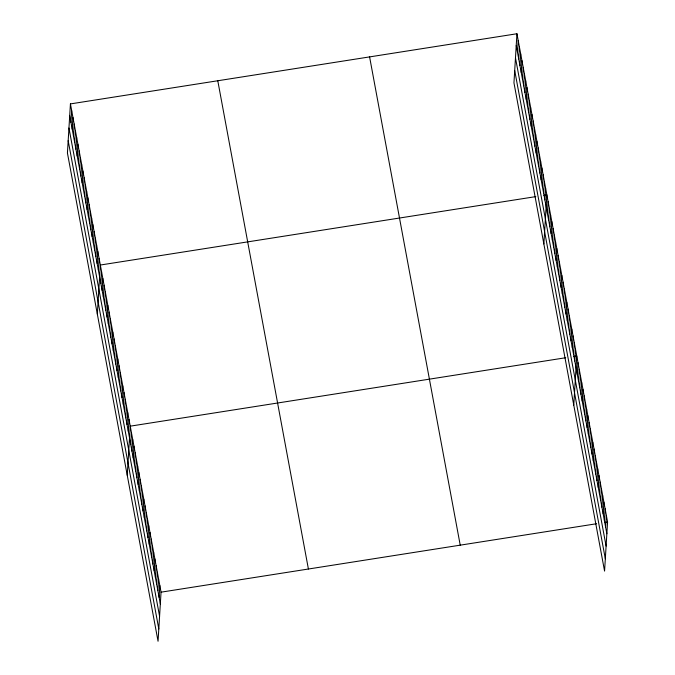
<?xml version="1.0" encoding="UTF-8"?>
<svg xmlns="http://www.w3.org/2000/svg" width="675" height="675" viewBox="0 0 675 675"><rect width="100%" height="100%" fill="white"/><g stroke="black" fill="none" stroke-linecap="round" stroke-linejoin="round"><path stroke-width="1.01" d="M70.428 103.908L67.424 152.989L158.051 641.25L161.047 592.169L70.428 103.908L516.949 33.75L607.576 522.011L604.572 571.092L513.953 82.831L516.949 33.75M70.951 122.394L71.677 110.624M72.2 129.111L72.917 117.332M73.448 135.818L74.166 124.048M74.689 142.535L75.414 130.764M75.938 149.251L76.655 137.481M77.186 155.959L77.903 144.188M78.427 162.675L79.152 150.905M79.675 169.391L80.392 157.621M80.924 176.099L81.641 164.329M82.164 182.815L82.89 171.045M83.413 189.532L84.13 177.761M84.662 196.239L85.379 184.469M85.911 202.956L86.628 191.185M87.151 209.672L87.877 197.902M88.4 216.38L89.117 204.609M89.648 223.096L90.366 211.326M90.889 229.812L91.614 218.042M92.138 236.52L92.855 224.75M93.386 243.236L94.103 231.466M94.627 249.953L95.352 238.182M95.875 256.66L96.593 244.89M97.124 263.377L97.841 251.606M98.364 270.093L99.09 258.323M97.335 314.12L100.33 265.03L535.832 196.611M100.862 283.517L101.579 271.747M102.102 290.233L102.828 278.463M103.351 296.949L104.068 285.171M104.6 303.657L105.317 291.887M105.84 310.373L106.566 298.603M107.089 317.09L107.806 305.319M108.338 323.798L109.055 312.027M109.578 330.514L110.303 318.743M110.827 337.23L111.544 325.46M112.075 343.938L112.793 332.168M113.324 350.654L114.041 338.884M114.564 357.37L115.29 345.6M115.813 364.078L116.53 352.308M117.062 370.794L117.779 359.024M118.302 377.511L119.028 365.74M119.551 384.218L120.268 372.448M120.8 390.935L121.517 379.164M122.04 397.651L122.766 385.881M123.289 404.359L124.006 392.588M124.537 411.075L125.255 399.305M125.778 417.791L126.503 406.021M127.027 424.499L127.744 412.729M128.275 431.215L128.993 419.445M127.238 475.242L130.241 426.161L565.734 357.733M130.748 444.572L131.473 432.802M131.988 451.212L132.705 439.442M133.22 457.852L133.937 446.082M134.452 464.493L135.169 452.722M135.683 471.133L136.401 459.363M136.915 477.773L137.632 466.003M138.147 484.414L138.864 472.643M139.379 491.054L140.096 479.284M140.611 497.694L141.328 485.924M141.843 504.335L142.56 492.564M143.075 510.975L143.792 499.205M144.307 517.615L145.032 505.845M145.538 524.256L146.264 512.485M146.77 530.896L147.496 519.126M148.002 537.536L148.728 525.766M149.234 544.177L149.96 532.406M150.474 550.817L151.192 539.047M151.706 557.457L152.423 545.687M152.938 564.097L153.655 552.327M154.17 570.738L154.887 558.967M155.402 577.378L156.119 565.608M156.634 584.018L157.351 572.248M157.866 590.659L158.583 578.888M159.097 597.299L159.815 585.529M517.48 52.237L518.197 40.466M518.721 58.944L519.446 47.174M519.969 65.661L520.687 53.89M521.218 72.377L521.935 60.607M522.458 79.085L523.184 67.314M523.707 85.801L524.424 74.031M524.956 92.517L525.673 80.747M526.196 99.233L526.922 87.455M527.445 105.941L528.162 94.171M528.694 112.658L529.411 100.887M529.942 119.374L530.66 107.595M531.183 126.082L531.908 114.311M532.432 132.798L533.149 121.028M533.68 139.514L534.398 127.744M534.921 146.222L535.646 134.452M536.169 152.938L536.887 141.168M537.418 159.654L538.135 147.884M538.658 166.362L539.384 154.592M539.907 173.078L540.624 161.308M541.156 179.795L541.873 168.024M542.396 186.502L543.122 174.732M543.645 193.219L544.362 181.448M544.894 199.935L545.611 188.165M543.856 243.962L546.86 194.873L543.847 195.345M547.383 213.359L548.1 201.589M548.632 220.075L549.349 208.305M549.872 226.783L550.597 215.013M551.121 233.499L551.838 221.729M552.369 240.216L553.087 228.445M553.61 246.923L554.335 235.153M554.858 253.64L555.576 241.869M556.107 260.356L556.824 248.586M557.356 267.072L558.073 255.293M558.596 273.78L559.322 262.01M559.845 280.496L560.562 268.726M561.094 287.212L561.811 275.434M562.334 293.92L563.06 282.15M563.583 300.637L564.3 288.866M564.832 307.353L565.549 295.582M566.072 314.061L566.798 302.29M567.321 320.777L568.038 309.007M568.569 327.493L569.287 315.723M569.81 334.201L570.535 322.431M571.058 340.917L571.776 329.147M572.307 347.633L573.024 335.863M573.548 354.341L574.273 342.571M574.796 361.058L575.513 349.287M573.758 405.084L576.762 356.003L573.758 356.476M577.277 374.414L577.994 362.644M578.509 381.054L579.226 369.284M579.741 387.695L580.458 375.924M580.972 394.335L581.69 382.565M582.204 400.975L582.922 389.205M583.436 407.616L584.153 395.845M584.668 414.256L585.394 402.486M585.9 420.896L586.626 409.126M587.132 427.537L587.858 415.766M588.364 434.177L589.089 422.407M589.604 440.817L590.321 429.047M590.836 447.458L591.553 435.687M592.068 454.098L592.785 442.327M593.3 460.738L594.017 448.968M594.532 467.378L595.249 455.608M595.763 474.019L596.481 462.248M596.995 480.659L597.712 468.889M598.227 487.299L598.944 475.529M599.459 493.94L600.176 482.169M600.691 500.58L601.408 488.81M601.923 507.22L602.648 495.45M603.155 513.861L603.88 502.09M604.387 520.501L605.112 508.731M605.618 527.141L606.344 515.371M161.047 592.169L596.548 523.741M604.564 522.484L607.576 522.011M516.232 45.52L606.859 533.782M515.481 57.831L606.099 546.092M514.704 70.521L605.323 558.782M369.596 56.902L460.223 545.164M217.78 80.755L308.407 569.017M69.711 115.678L160.329 603.939M68.951 127.997L159.578 616.25M68.175 140.678L158.802 628.94"/></g></svg>
